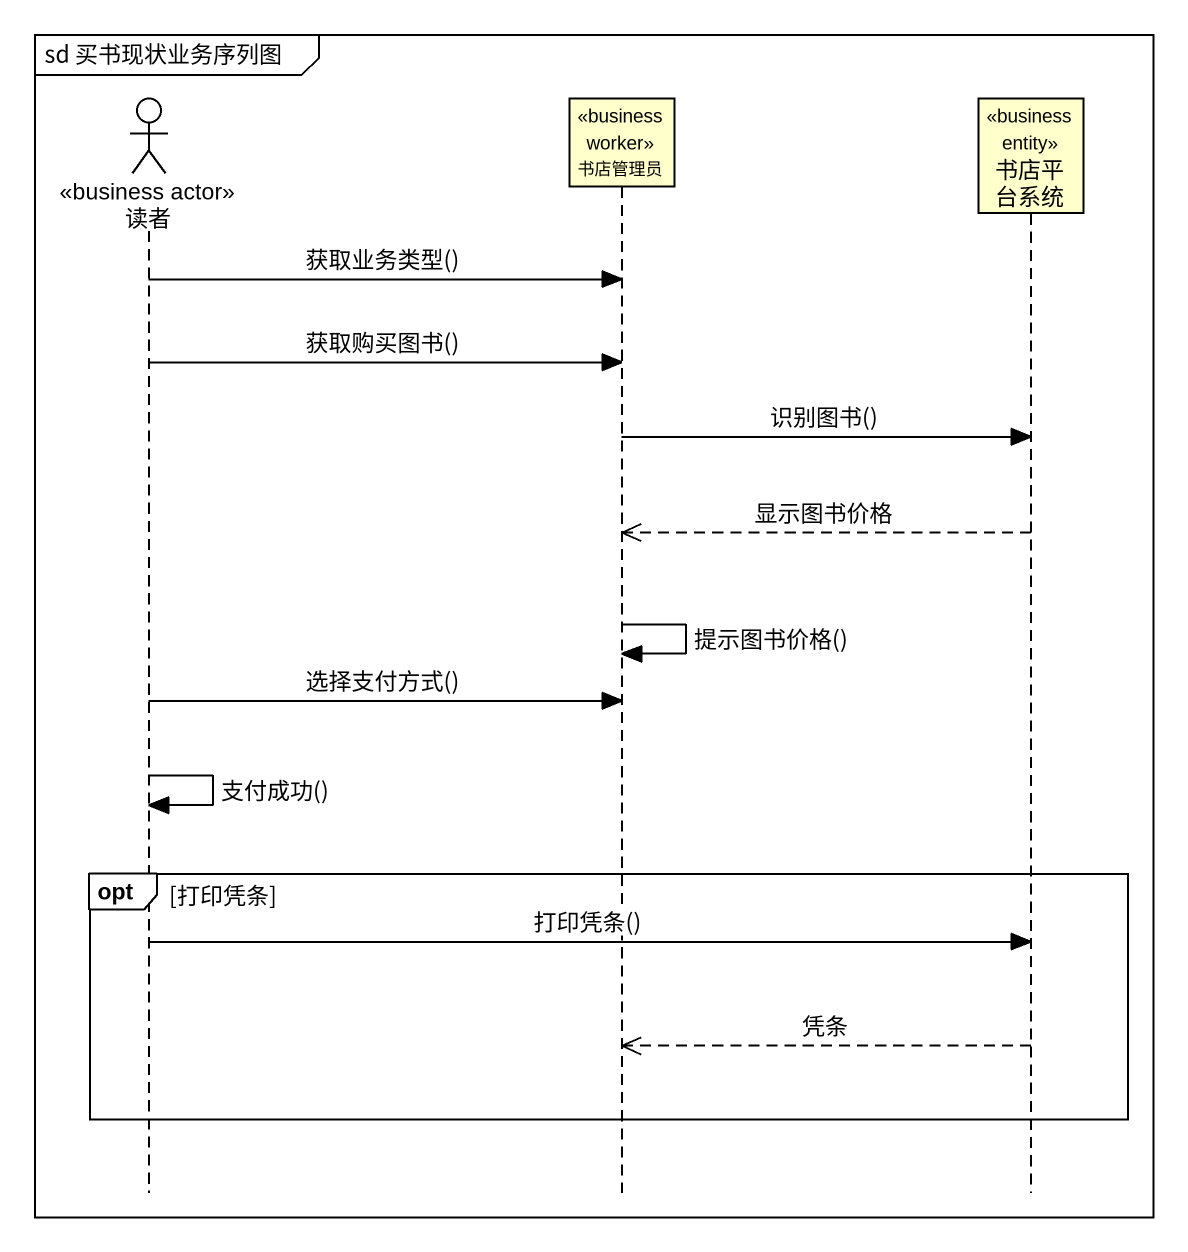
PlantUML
@startuml
mainframe sd 买书现状业务序列图
hide footbox
actor 读者 <<business actor>>
participant 书店管理员 <<business worker>>
participant 书店平台系统 <<business entity>>

读者 -> 书店管理员 : 获取业务类型()
读者 -> 书店管理员 : 获取购买图书()
书店管理员 -> 书店平台系统 : 识别图书()
书店平台系统 -->> 书店管理员 : 显示图书价格
书店管理员 -> 书店管理员 : 提示图书价格()
读者 -> 书店管理员 : 选择支付方式()
读者 -> 读者 : 支付成功()
opt 打印凭条
  读者 -> 书店平台系统 : 打印凭条()
  书店平台系统 -->> 书店管理员 : 凭条
end
@enduml
